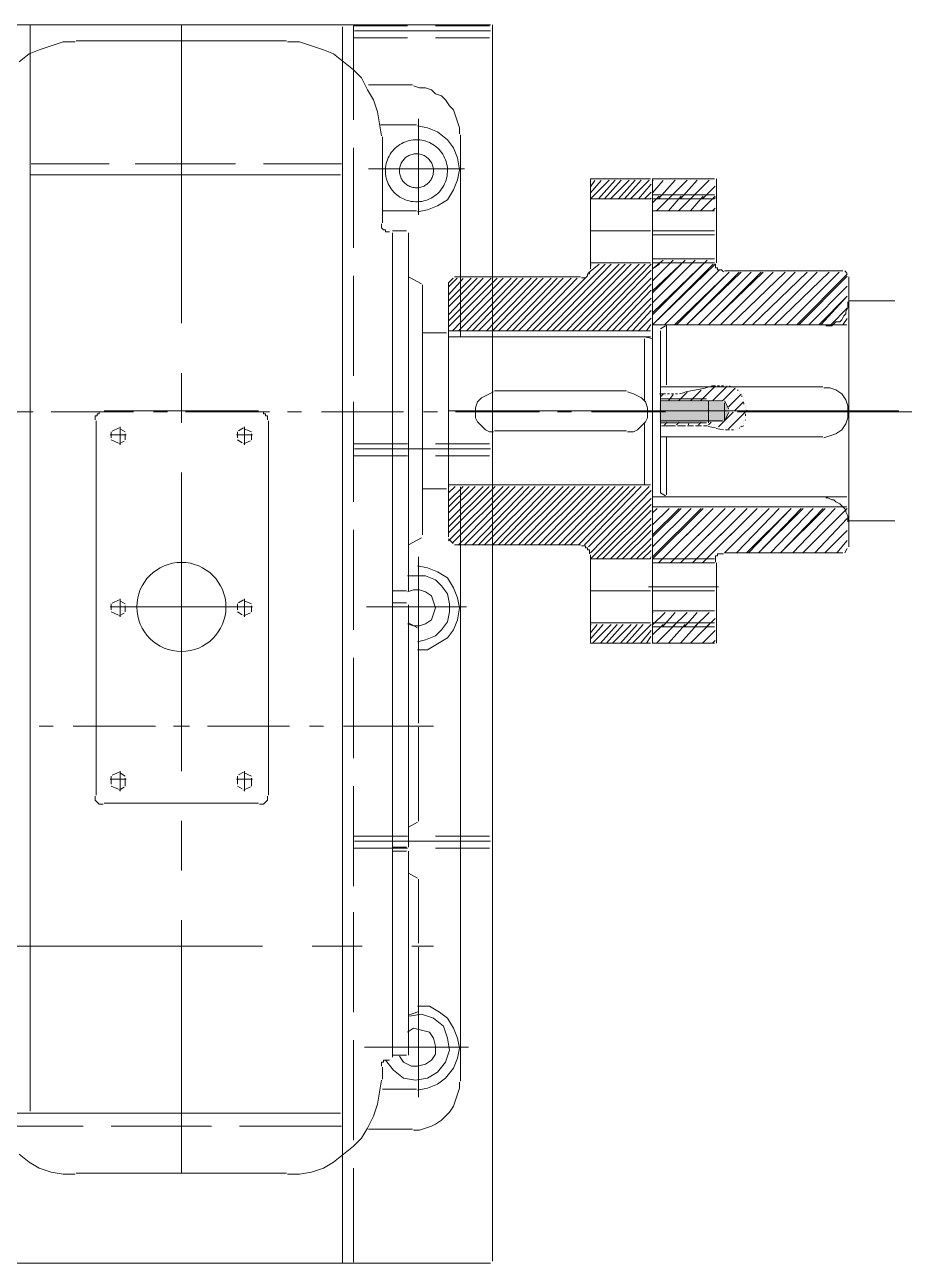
# Model space of a CAD drawing. Header units: millimetres. Extents: x 163705 to 1616509, y 81827 to 302547.
# Drawn here: x 195301 to 195862, y 149312 to 150103 of the extents above; entities that cross this region are included whole.
import ezdxf

# ---------------------------------------------------------------- set-up
doc = ezdxf.new("R2010")
doc.units = ezdxf.units.MM
doc.header["$LTSCALE"] = 10
doc.linetypes.add('CENTER2', pattern=[28.575, 19.05, -3.175, 3.175, -3.175])
doc.layers.add('1-中心线', color=1, linetype='CENTER2', lineweight=0)
doc.layers.add('1-设备轮廓', color=2, linetype='Continuous', lineweight=18)

# ---------------------------------------------------------------- blocks, each defined once
blk = doc.blocks.new('2PG0806-俯视图')
h = blk.add_hatch(color=256)
h.dxf.hatch_style = 1
h.paths.add_polyline_path([(1062.32, 1323.43), (1062.32, 1342.59), (1055.94, 1342.59), (1049.55, 1342.59), (1049.55, 1323.43), (1049.55, 1311.94), (1049.55, 1301.73), (1055.94, 1297.9), (1062.32, 1301.73), (1062.32, 1311.94)])
for p, q in [((512.65, 2606.01), (512.65, 1450.48)), ((608.41, 2508.97), (608.41, 1546.24)), ((1303, 1839.91), (1303, 1450.48)), ((715.02, 1742.23), (715.02, 1794.58)), ((600.11, 1710.31), (600.11, 1774.15)), ((582.23, 1751.17), (577.13, 1744.79)), ((1055.94, 1752.45), (1055.94, 1742.23)), ((1284.49, 1744.79), (1279.38, 1751.17)), ((577.13, 1744.79), (573.3, 1738.4)), ((1303, 1744.15), (609.69, 1744.15)), ((1207.24, 1744.15), (1207.24, 1546.24)), ((1214.27, 1693.71), (1214.27, 1743.51)), ((1287.04, 1738.4), (1284.49, 1744.79)), ((573.3, 1738.4), (570.74, 1730.74)), ((855.48, 1729.47), (855.48, 1738.4)), ((1289.6, 1730.74), (1287.04, 1738.4)), ((570.74, 1730.74), (569.47, 1723.08)), ((569.47, 1723.08), (569.47, 1715.42)), ((1055.94, 1730.74), (1055.94, 1678.39)), ((1292.15, 1723.08), (1289.6, 1730.74)), ((1292.15, 1715.42), (1292.15, 1723.08)), ((855.48, 1664.35), (855.48, 1716.7)), ((570.1, 1714.78), (570.1, 1580.72)), ((1292.79, 1714.78), (1292.79, 1580.72)), ((806.96, 1701.38), (805.68, 1700.1)), ((805.68, 1700.1), (805.68, 1698.82)), ((808.23, 1702.65), (806.96, 1701.38)), ((809.51, 1702.65), (808.23, 1702.65)), ((810.79, 1702.65), (809.51, 1702.65)), ((811.43, 1702.01), (1050.19, 1702.01)), ((1052.11, 1702.65), (1050.83, 1702.65)), ((1053.38, 1702.65), (1052.11, 1702.65)), ((1053.38, 1701.38), (1053.38, 1702.65)), ((1054.66, 1701.38), (1053.38, 1701.38)), ((1054.66, 1700.1), (1054.66, 1701.38)), ((1055.94, 1700.1), (1054.66, 1700.1)), ((1055.94, 1698.82), (1055.94, 1700.1)), ((600.11, 1628.6), (600.11, 1692.44)), ((805.68, 1698.82), (805.68, 1697.54)), ((806.32, 1696.91), (806.32, 1598.59)), ((817.17, 1692.44), (815.19, 1687.9)), ((823.56, 1692.44), (818.45, 1692.44)), ((821.64, 1693.08), (821.64, 1682.86)), ((823.56, 1692.44), (823.56, 1692.44)), ((826.11, 1687.33), (824.13, 1691.86)), ((928.26, 1692.44), (926.28, 1687.9)), ((933.36, 1692.44), (929.53, 1692.44)), ((931.45, 1693.08), (931.45, 1682.86)), ((933.36, 1692.44), (933.36, 1692.44)), ((935.92, 1687.33), (933.94, 1691.86)), ((1038.06, 1692.44), (1036.08, 1687.9)), ((1043.17, 1692.44), (1039.34, 1692.44)), ((1041.25, 1693.08), (1041.25, 1682.86)), ((1043.17, 1692.44), (1043.17, 1692.44)), ((1045.72, 1687.33), (1043.74, 1691.86)), ((1055.94, 1697.54), (1055.94, 1698.82)), ((1056.58, 1696.91), (1056.58, 1598.59)), ((813.98, 1686.69), (826.75, 1686.69)), ((814.62, 1687.33), (814.62, 1687.33)), ((814.62, 1687.33), (816.46, 1684.21)), ((817.17, 1683.5), (817.17, 1683.5)), ((817.17, 1683.5), (822.28, 1683.5)), ((823.56, 1683.5), (825.4, 1686.62)), ((823.56, 1683.5), (823.56, 1683.5)), ((826.11, 1687.33), (826.11, 1687.33)), ((925.06, 1686.69), (936.55, 1686.69)), ((925.7, 1687.33), (925.7, 1687.33)), ((925.7, 1687.33), (927.54, 1684.21)), ((928.26, 1683.5), (928.26, 1683.5)), ((928.26, 1683.5), (932.09, 1683.5)), ((933.36, 1683.5), (935.2, 1686.62)), ((933.36, 1683.5), (933.36, 1683.5)), ((935.92, 1687.33), (935.92, 1687.33)), ((1034.87, 1686.69), (1046.36, 1686.69)), ((1035.51, 1687.33), (1035.51, 1687.33)), ((1035.51, 1687.33), (1037.35, 1684.21)), ((1038.06, 1683.5), (1038.06, 1683.5)), ((1038.06, 1683.5), (1041.89, 1683.5)), ((1043.17, 1683.5), (1045.01, 1686.62)), ((1043.17, 1683.5), (1043.17, 1683.5)), ((1045.72, 1687.33), (1045.72, 1687.33)), ((1214.27, 1613.27), (1214.27, 1677.12)), ((1055.94, 1665.62), (1055.94, 1656.69)), ((855.48, 1642.64), (855.48, 1652.86)), ((1055.94, 1645.2), (1055.94, 1591.57)), ((855.48, 1578.8), (855.48, 1631.15)), ((821.64, 1612.64), (821.64, 1602.42)), ((931.45, 1612.64), (931.45, 1602.42)), ((1041.25, 1612.64), (1041.25, 1602.42)), ((600.11, 1545.6), (600.11, 1610.72)), ((813.98, 1607.53), (826.75, 1607.53)), ((814.62, 1608.17), (814.62, 1608.17)), ((814.62, 1608.17), (816.6, 1603.63)), ((817.17, 1612), (815.33, 1608.88)), ((823.56, 1612), (818.45, 1612)), ((823.56, 1612), (823.56, 1612)), ((823.56, 1603.06), (825.53, 1607.59)), ((826.11, 1608.17), (824.27, 1611.28)), ((826.11, 1608.17), (826.11, 1608.17)), ((925.06, 1607.53), (936.55, 1607.53)), ((925.7, 1608.17), (925.7, 1608.17)), ((925.7, 1608.17), (927.68, 1603.63)), ((928.26, 1612), (926.41, 1608.88)), ((933.36, 1612), (929.53, 1612)), ((933.36, 1612), (933.36, 1612)), ((933.36, 1603.06), (935.34, 1607.59)), ((935.92, 1608.17), (934.08, 1611.28)), ((935.92, 1608.17), (935.92, 1608.17)), ((1034.87, 1607.53), (1046.36, 1607.53)), ((1035.51, 1608.17), (1035.51, 1608.17)), ((1035.51, 1608.17), (1037.49, 1603.63)), ((1038.06, 1612), (1036.22, 1608.88)), ((1043.17, 1612), (1039.34, 1612)), ((1043.17, 1612), (1043.17, 1612)), ((1043.17, 1603.06), (1045.15, 1607.59)), ((1045.72, 1608.17), (1043.88, 1611.28)), ((1045.72, 1608.17), (1045.72, 1608.17)), ((805.68, 1597.95), (805.68, 1596.68)), ((805.68, 1596.68), (805.68, 1595.4)), ((817.17, 1603.06), (817.17, 1603.06)), ((817.17, 1603.06), (822.28, 1603.06)), ((823.56, 1603.06), (823.56, 1603.06)), ((928.26, 1603.06), (928.26, 1603.06)), ((928.26, 1603.06), (932.09, 1603.06)), ((933.36, 1603.06), (933.36, 1603.06)), ((1038.06, 1603.06), (1038.06, 1603.06)), ((1038.06, 1603.06), (1041.89, 1603.06)), ((1043.17, 1603.06), (1043.17, 1603.06)), ((1055.94, 1596.68), (1055.94, 1597.95)), ((1055.94, 1595.4), (1055.94, 1596.68)), ((805.68, 1595.4), (806.96, 1594.12)), ((806.96, 1594.12), (808.23, 1592.85)), ((808.23, 1592.85), (809.51, 1592.85)), ((809.51, 1592.85), (810.79, 1592.85)), ((811.43, 1592.21), (1050.19, 1592.21)), ((1050.83, 1592.85), (1050.83, 1592.85)), ((1050.83, 1592.85), (1052.11, 1592.85)), ((1052.11, 1592.85), (1053.38, 1592.85)), ((1053.38, 1592.85), (1053.38, 1594.12)), ((1053.38, 1594.12), (1054.66, 1594.12)), ((1054.66, 1594.12), (1054.66, 1595.4)), ((1054.66, 1595.4), (1055.94, 1595.4)), ((1214.27, 1545.6), (1214.27, 1595.4)), ((569.47, 1580.08), (569.47, 1572.42)), ((1055.94, 1580.08), (1055.94, 1571.14)), ((1292.15, 1572.42), (1292.15, 1580.08)), ((569.47, 1572.42), (570.74, 1564.75)), ((855.48, 1557.09), (855.48, 1566.03)), ((1289.6, 1564.75), (1292.15, 1572.42)), ((570.74, 1564.75), (573.3, 1557.09)), ((573.3, 1557.09), (577.13, 1550.71)), ((1055.94, 1558.37), (1055.94, 1506.02)), ((1284.49, 1550.71), (1287.04, 1557.09)), ((1287.04, 1557.09), (1289.6, 1564.75)), ((577.13, 1550.71), (582.23, 1544.33)), ((1279.38, 1544.33), (1284.49, 1550.71)), ((512.65, 1544.96), (1301.73, 1544.96)), ((582.23, 1544.33), (587.34, 1537.94)), ((855.48, 1486.87), (855.48, 1544.33)), ((1274.28, 1537.94), (1279.38, 1544.33)), ((573.3, 1537.94), (513.29, 1537.94)), ((587.34, 1537.94), (592.45, 1532.83)), ((655.01, 1537.94), (591.17, 1537.94)), ((736.73, 1537.94), (672.89, 1537.94)), ((817.17, 1537.94), (753.33, 1537.94)), ((777.59, 1537.94), (777.59, 1503.47)), ((782.06, 1537.3), (782.06, 1450.48)), ((785.25, 1537.94), (785.25, 1503.47)), ((898.89, 1537.94), (835.05, 1537.94)), ((980.61, 1537.94), (916.76, 1537.94)), ((1062.32, 1537.94), (998.48, 1537.94)), ((1027.85, 1537.94), (1027.85, 1503.47)), ((1032.32, 1537.3), (1032.32, 1450.48)), ((1035.51, 1537.94), (1035.51, 1503.47)), ((1142.76, 1537.94), (1078.92, 1537.94)), ((1224.48, 1537.94), (1160.64, 1537.94)), ((1302.37, 1537.94), (1242.36, 1537.94)), ((1269.17, 1532.83), (1274.28, 1537.94)), ((1294.71, 1537.94), (1294.71, 1503.47)), ((1299.17, 1537.3), (1299.17, 1450.48)), ((1302.37, 1537.94), (1302.37, 1503.47)), ((592.45, 1532.83), (598.83, 1529)), ((598.19, 1528.37), (598.19, 1500.27)), ((598.83, 1529), (606.49, 1525.17)), ((1255.12, 1525.17), (1261.51, 1529)), ((1261.51, 1529), (1269.17, 1532.83)), ((1264.7, 1528.37), (1264.7, 1500.27)), ((606.49, 1525.17), (614.16, 1522.62)), ((614.16, 1522.62), (621.82, 1521.34)), ((621.82, 1521.34), (629.48, 1520.07)), ((623.73, 1519.43), (623.73, 1497.72)), ((630.12, 1519.43), (637.78, 1519.43)), ((642.25, 1517.51), (635.86, 1512.4)), ((639.69, 1520.07), (638.41, 1520.07)), ((640.97, 1520.07), (639.69, 1520.07)), ((640.97, 1518.79), (640.97, 1520.07)), ((642.25, 1518.79), (640.97, 1518.79)), ((642.25, 1517.51), (642.25, 1518.79)), ((642.25, 1516.24), (642.25, 1517.51)), ((1172.13, 1517.51), (1170.85, 1517.51)), ((1170.85, 1517.51), (1170.85, 1516.24)), ((1173.41, 1520.07), (1172.13, 1518.79)), ((1172.13, 1518.79), (1172.13, 1517.51)), ((1174.68, 1520.07), (1173.41, 1520.07)), ((1175.96, 1520.07), (1174.68, 1520.07)), ((1176.6, 1519.43), (1231.5, 1519.43)), ((1184.26, 1519.43), (1184.26, 1497.72)), ((1232.14, 1520.07), (1239.8, 1521.34)), ((1239.16, 1520.7), (1239.16, 1497.72)), ((1239.8, 1521.34), (1247.46, 1522.62)), ((1247.46, 1522.62), (1255.12, 1525.17)), ((635.86, 1512.4), (630.75, 1506.02)), ((642.25, 1514.96), (642.25, 1516.24)), ((642.88, 1514.32), (642.88, 1514.32)), ((645.44, 1513.04), (644.16, 1513.04)), ((645.44, 1513.04), (645.44, 1504.11)), ((645.44, 1513.04), (1170.21, 1513.04)), ((775.67, 1513.04), (775.67, 1504.11)), ((778.23, 1513.04), (778.23, 1504.11)), ((934, 1513.04), (934, 1504.11)), ((941.66, 1513.04), (941.66, 1504.11)), ((1170.85, 1516.24), (1170.85, 1514.96)), ((1171.49, 1514.32), (1171.49, 1514.32)), ((1171.49, 1513.04), (1171.49, 1504.11)), ((630.75, 1506.02), (629.48, 1498.36)), ((640.97, 1506.02), (638.41, 1500.91)), ((644.8, 1508.57), (640.97, 1506.02)), ((645.44, 1502.83), (774.4, 1502.83)), ((775.67, 1502.83), (646.71, 1502.83)), ((662.67, 1499.64), (660.12, 1503.47)), ((671.61, 1494.53), (670.34, 1502.19)), ((670.97, 1502.83), (673.05, 1496.92)), ((761.63, 1502.83), (758.46, 1497.1)), ((778.23, 1502.83), (932.72, 1502.83)), ((791, 1502.83), (794.17, 1497.1)), ((921.23, 1502.83), (918.06, 1497.1)), ((920.59, 1503.47), (919.32, 1499.64)), ((942.3, 1499.64), (941.02, 1503.47)), ((941.66, 1502.83), (1170.21, 1502.83)), ((951.88, 1502.83), (942.94, 1502.83)), ((951.24, 1497.08), (951.24, 1503.47)), ((971.03, 1502.83), (975.5, 1494.53)), ((1142.12, 1502.83), (1137.66, 1494.53)), ((597.56, 1499.64), (597.56, 1495.81)), ((597.56, 1495.81), (598.83, 1491.98)), ((623.09, 1497.08), (624.37, 1490.7)), ((629.48, 1498.36), (630.75, 1490.7)), ((638.41, 1500.91), (638.41, 1497.08)), ((638.41, 1497.08), (639.69, 1491.98)), ((660.12, 1489.42), (661.4, 1494.53)), ((661.4, 1494.53), (662.67, 1499.64)), ((669.06, 1486.87), (671.61, 1494.53)), ((673.53, 1496.44), (714.39, 1496.44)), ((676.72, 1489.42), (676.72, 1497.08)), ((757.8, 1496.44), (716.94, 1496.44)), ((794.83, 1496.44), (854.84, 1496.44)), ((917.4, 1496.44), (857.39, 1496.44)), ((904, 1497.08), (904, 1490.7)), ((909.1, 1497.08), (910.38, 1491.98)), ((919.32, 1499.64), (919.32, 1495.81)), ((919.32, 1495.81), (920.59, 1491.98)), ((941.02, 1491.98), (942.3, 1495.81)), ((942.3, 1495.81), (942.3, 1499.64)), ((951.24, 1491.98), (951.24, 1497.08)), ((956.35, 1490.7), (957.62, 1497.08)), ((1137.02, 1493.89), (977.41, 1493.89)), ((1006.78, 1493.89), (1006.78, 1478.57)), ((1106.37, 1493.89), (1106.37, 1478.57)), ((1183.62, 1497.08), (1184.9, 1490.7)), ((1190.01, 1497.08), (1190.02, 1497.08)), ((1198.94, 1497.08), (1198.96, 1497.08)), ((1237.25, 1490.7), (1238.52, 1497.08)), ((1262.78, 1495.81), (1264.06, 1499.64)), ((1262.78, 1491.98), (1262.78, 1495.81)), ((598.83, 1491.98), (600.11, 1488.14)), ((600.11, 1488.14), (601.39, 1485.59)), ((624.37, 1490.7), (626.92, 1484.31)), ((630.75, 1490.7), (634.58, 1484.31)), ((639.69, 1491.98), (642.25, 1488.14)), ((642.25, 1488.14), (646.08, 1485.59)), ((651.18, 1485.59), (656.29, 1486.87)), ((656.29, 1486.87), (660.12, 1489.42)), ((663.95, 1480.48), (669.06, 1486.87)), ((672.89, 1483.04), (676.72, 1489.42)), ((904, 1490.7), (907.83, 1484.31)), ((910.38, 1491.98), (912.93, 1485.59)), ((920.59, 1491.98), (923.15, 1488.14)), ((923.15, 1488.14), (926.98, 1486.87)), ((926.98, 1486.87), (930.81, 1485.59)), ((930.81, 1485.59), (934.64, 1486.87)), ((934.64, 1486.87), (938.47, 1488.14)), ((938.47, 1488.14), (941.02, 1491.98)), ((948.68, 1485.59), (951.24, 1491.98)), ((953.79, 1484.31), (956.35, 1490.7)), ((1055.94, 1493.25), (1055.94, 1484.31)), ((1184.9, 1490.7), (1187.45, 1484.31)), ((1234.69, 1484.31), (1237.25, 1490.7)), ((1258.95, 1485.59), (1261.51, 1488.14)), ((1261.51, 1488.14), (1262.78, 1491.98)), ((601.39, 1485.59), (603.94, 1481.76)), ((603.94, 1481.76), (606.49, 1479.21)), ((606.49, 1479.21), (609.05, 1476.65)), ((626.92, 1484.31), (630.75, 1479.21)), ((630.75, 1479.21), (637.14, 1474.1)), ((634.58, 1484.31), (640.97, 1479.21)), ((640.97, 1479.21), (648.63, 1476.65)), ((646.08, 1485.59), (651.18, 1485.59)), ((656.29, 1477.93), (663.95, 1480.48)), ((669.06, 1477.93), (672.89, 1483.04)), ((777.59, 1485.59), (777.59, 1451.12)), ((785.25, 1485.59), (785.25, 1451.12)), ((907.83, 1484.31), (911.66, 1477.93)), ((912.93, 1485.59), (916.76, 1481.76)), ((916.76, 1481.76), (921.87, 1477.93)), ((939.75, 1477.93), (944.85, 1481.76)), ((944.85, 1481.76), (948.68, 1485.59)), ((949.96, 1477.93), (953.79, 1484.31)), ((1027.85, 1485.59), (1027.85, 1451.12)), ((1035.51, 1485.59), (1035.51, 1451.12)), ((1187.45, 1484.31), (1191.28, 1477.93)), ((1229.59, 1477.93), (1234.69, 1484.31)), ((1251.29, 1476.65), (1255.12, 1479.21)), ((1255.12, 1479.21), (1257.68, 1481.76)), ((1257.68, 1481.76), (1258.95, 1485.59)), ((1294.71, 1485.59), (1294.71, 1451.12)), ((1302.37, 1485.59), (1302.37, 1451.12)), ((609.05, 1476.65), (612.88, 1474.1)), ((612.88, 1474.1), (616.71, 1472.82)), ((616.71, 1472.82), (620.54, 1471.55)), ((620.54, 1471.55), (624.37, 1470.27)), ((624.37, 1470.27), (628.2, 1470.27)), ((637.14, 1474.1), (643.52, 1471.55)), ((643.52, 1471.55), (649.91, 1470.27)), ((648.63, 1476.65), (656.29, 1477.93)), ((649.91, 1470.27), (656.29, 1471.55)), ((656.29, 1471.55), (662.67, 1474.1)), ((662.67, 1474.1), (669.06, 1477.93)), ((911.66, 1477.93), (916.76, 1474.1)), ((916.76, 1474.1), (923.15, 1471.55)), ((921.87, 1477.93), (928.26, 1476.65)), ((923.15, 1471.55), (930.81, 1470.27)), ((928.26, 1476.65), (933.36, 1476.65)), ((930.81, 1470.27), (937.19, 1471.55)), ((933.36, 1476.65), (939.75, 1477.93)), ((937.19, 1471.55), (943.58, 1474.1)), ((943.58, 1474.1), (949.96, 1477.93)), ((971.03, 1473.46), (971.03, 1393.02)), ((971.03, 1470.91), (1008.42, 1434.79)), ((974.86, 1477.29), (971.93, 1474.37)), ((972.31, 1474.74), (1008.43, 1438.61)), ((973.58, 1477.29), (1008.43, 1442.45)), ((1138.29, 1477.29), (976.14, 1477.29)), ((978.69, 1477.29), (1008.43, 1447.55)), ((982.52, 1477.29), (1008.43, 1451.38)), ((986.35, 1477.29), (1008.43, 1455.21)), ((991.46, 1477.29), (1008.43, 1460.32)), ((995.29, 1477.29), (1008.43, 1464.15)), ((999.12, 1477.29), (1008.43, 1467.98)), ((1004.23, 1477.29), (1008.43, 1473.09)), ((1006.78, 1477.29), (1105.1, 1477.29)), ((1008.06, 1477.29), (1008.43, 1476.92)), ((1009.33, 1477.29), (1009.33, 1353.44)), ((1009.33, 1477.29), (1009.33, 1348.33)), ((1055.94, 1472.82), (1055.94, 1419.2)), ((1056.58, 1477.29), (1056.58, 1344.5)), ((1103.82, 1477.29), (1103.82, 1353.44)), ((1103.82, 1477.29), (1103.82, 1348.33)), ((1107.65, 1477.29), (1107.65, 1348.33)), ((1107.65, 1474.74), (1141.21, 1442.46)), ((1107.65, 1470.91), (1141.22, 1437.34)), ((1110.2, 1477.29), (1141.22, 1446.28)), ((1114.03, 1477.29), (1141.22, 1450.11)), ((1117.86, 1477.29), (1141.2, 1455.23)), ((1122.97, 1477.29), (1141.22, 1459.04)), ((1126.8, 1477.29), (1141.22, 1462.87)), ((1130.63, 1477.29), (1141.17, 1468.03)), ((1135.74, 1477.29), (1141.22, 1471.81)), ((1138.29, 1477.29), (1141.22, 1474.37)), ((1142.12, 1473.46), (1142.12, 1393.02)), ((1191.28, 1477.93), (1197.67, 1474.1)), ((1197.67, 1474.1), (1204.05, 1471.55)), ((1204.05, 1471.55), (1210.43, 1470.27)), ((1210.43, 1470.27), (1218.1, 1471.55)), ((1218.1, 1471.55), (1224.48, 1474.1)), ((1224.48, 1474.1), (1229.59, 1477.93)), ((1233.42, 1470.27), (1237.25, 1470.27)), ((1237.25, 1470.27), (1241.08, 1471.55)), ((1241.08, 1471.55), (1244.91, 1472.82)), ((1244.91, 1472.82), (1248.74, 1474.1)), ((1248.74, 1474.1), (1251.29, 1476.65)), ((628.84, 1469.63), (1008.06, 1469.63)), ((971.03, 1467.08), (1008.43, 1429.68)), ((1103.82, 1469.63), (1232.78, 1469.63)), ((1107.65, 1465.8), (1141.21, 1433.52)), ((971.03, 1461.97), (1008.42, 1425.86)), ((971.03, 1458.14), (1008.42, 1422.03)), ((971.03, 1454.31), (1008.43, 1416.91)), ((1047, 1456.22), (1044.45, 1453.67)), ((1049.55, 1458.78), (1047, 1456.22)), ((1052.11, 1460.05), (1049.55, 1458.78)), ((1055.94, 1460.05), (1052.11, 1460.05)), ((1058.49, 1460.05), (1055.94, 1460.05)), ((1062.32, 1458.78), (1058.49, 1460.05)), ((1064.88, 1456.22), (1062.32, 1458.78)), ((1066.15, 1453.67), (1064.88, 1456.22)), ((1107.65, 1461.97), (1141.21, 1429.69)), ((1107.65, 1458.14), (1141.22, 1424.57)), ((1303, 1449.2), (513.92, 1449.2)), ((971.03, 1449.2), (1008.42, 1413.09)), ((1044.45, 1453.67), (1043.17, 1451.12)), ((1043.17, 1451.12), (1043.17, 1448.56)), ((1043.81, 1447.93), (1043.81, 1363.65)), ((1067.43, 1451.12), (1066.15, 1453.67)), ((1068.71, 1448.56), (1067.43, 1451.12)), ((1069.35, 1447.93), (1069.35, 1363.65)), ((1107.65, 1453.03), (1141.21, 1420.75)), ((1107.65, 1449.2), (1141.21, 1416.92)), ((971.03, 1445.37), (1008.42, 1409.26)), ((971.03, 1441.54), (1008.43, 1404.14)), ((1107.65, 1445.37), (1141.22, 1411.8)), ((1107.65, 1440.26), (1141.21, 1407.98)), ((971.03, 1437.71), (1008.43, 1400.31)), ((971.03, 1432.6), (1008.42, 1396.49)), ((1107.65, 1436.43), (1141.21, 1404.15)), ((1107.65, 1432.6), (1141.22, 1399.03)), ((971.03, 1428.77), (1008.43, 1391.37)), ((971.03, 1424.94), (1008.43, 1387.54)), ((1107.65, 1427.5), (1141.21, 1395.21)), ((1107.65, 1423.66), (1141.22, 1390.1)), ((971.03, 1419.83), (1008.42, 1383.72)), ((971.03, 1416), (1008.43, 1378.6)), ((1107.65, 1419.83), (1150.16, 1377.33)), ((971.03, 1412.17), (1008.43, 1374.77)), ((971.03, 1407.07), (1008.42, 1370.95)), ((1055.94, 1407.7), (1055.94, 1398.77)), ((1107.65, 1414.73), (1150.15, 1373.51)), ((1107.65, 1410.9), (1150.16, 1368.39)), ((1107.65, 1407.07), (1150.16, 1364.56)), ((971.03, 1403.24), (1008.43, 1365.84)), ((971.03, 1399.41), (1008.43, 1362)), ((1107.65, 1401.96), (1150.15, 1360.74)), ((970.39, 1391.11), (970.39, 1392.38)), ((970.39, 1389.83), (970.39, 1391.11)), ((971.03, 1394.3), (1008.42, 1358.19)), ((1107.65, 1398.13), (1150.16, 1355.62)), ((1107.65, 1394.3), (1150.16, 1351.79)), ((1141.49, 1392.38), (1141.49, 1392.38)), ((1141.49, 1392.38), (1141.49, 1391.11)), ((1141.49, 1391.11), (1141.49, 1389.83)), ((908.46, 1386.64), (908.46, 1348.33)), ((908.46, 1386.64), (908.46, 1348.33)), ((908.46, 1386.64), (964.65, 1386.64)), ((908.46, 1385.36), (920.33, 1373.5)), ((911.02, 1386.64), (920.28, 1378.66)), ((914.85, 1386.64), (920.23, 1382.53)), ((919.96, 1386.64), (920.33, 1386.26)), ((921.23, 1386.64), (921.23, 1348.33)), ((941.66, 1386.64), (941.66, 1348.33)), ((962.09, 1386.64), (962.09, 1348.33)), ((962.09, 1386.64), (1000.77, 1347.96)), ((965.28, 1387.28), (966.56, 1387.28)), ((965.92, 1386.64), (1005.87, 1347.97)), ((966.56, 1387.28), (967.84, 1387.28)), ((967.84, 1387.28), (967.84, 1388.55)), ((967.84, 1388.55), (969.11, 1388.55)), ((969.11, 1388.55), (969.11, 1389.83)), ((969.11, 1389.83), (970.39, 1389.83)), ((969.75, 1387.91), (1008.43, 1349.24)), ((971.03, 1390.47), (1008.42, 1354.35)), ((1055.94, 1386), (1055.94, 1338.76)), ((1107.65, 1389.19), (1150.15, 1347.97)), ((1107.65, 1385.36), (1146.32, 1347.97)), ((1141.49, 1389.83), (1142.76, 1388.55)), ((1142.76, 1388.55), (1144.04, 1388.55)), ((1144.04, 1388.55), (1144.04, 1387.28)), ((1144.04, 1387.28), (1145.32, 1387.28)), ((1144.68, 1387.91), (1150.24, 1381.07)), ((1204.69, 1386.64), (1147.23, 1386.64)), ((1148.51, 1386.64), (1149.92, 1386.5)), ((1151.06, 1386.64), (1151.06, 1348.33)), ((1204.69, 1386.64), (1152.34, 1386.64)), ((1171.49, 1386.64), (1171.49, 1348.33)), ((1191.92, 1386.64), (1191.92, 1348.33)), ((1191.92, 1386.64), (1203.78, 1374.77)), ((1195.75, 1386.64), (1203.72, 1379.94)), ((1199.58, 1386.64), (1203.67, 1383.83)), ((1204.69, 1386.64), (1204.69, 1348.33)), ((1204.69, 1386.64), (1204.69, 1348.33)), ((908.46, 1380.25), (920.29, 1369.71)), ((908.46, 1376.42), (920.29, 1365.88)), ((962.09, 1382.81), (996.94, 1347.96)), ((962.09, 1378.98), (993.11, 1347.96)), ((1107.65, 1381.53), (1141.22, 1347.96)), ((1107.65, 1376.42), (1137.37, 1347.98)), ((1191.92, 1381.53), (1203.74, 1370.99)), ((1191.92, 1377.7), (1203.74, 1367.15)), ((908.46, 1372.59), (920.33, 1360.73)), ((908.46, 1367.48), (920.29, 1356.94)), ((962.09, 1373.87), (988, 1347.96)), ((962.09, 1370.04), (984.17, 1347.96)), ((1107.65, 1372.59), (1133.54, 1347.98)), ((1107.65, 1368.76), (1128.45, 1347.96)), ((1191.92, 1373.87), (1203.78, 1362)), ((1191.92, 1368.76), (1203.74, 1358.22)), ((908.46, 1363.65), (920.29, 1353.11)), ((908.46, 1359.82), (920.33, 1347.96)), ((962.09, 1366.21), (980.34, 1347.96)), ((962.09, 1361.1), (975.23, 1347.96)), ((1043.17, 1363.02), (1043.17, 1359.19)), ((1067.43, 1359.19), (1068.71, 1363.02)), ((1107.65, 1363.65), (1124.59, 1347.99)), ((1107.65, 1359.82), (1120.75, 1348)), ((1191.92, 1364.93), (1203.74, 1354.39)), ((1191.92, 1361.1), (1203.78, 1349.24)), ((908.46, 1354.72), (916.43, 1348.02)), ((962.09, 1357.27), (971.4, 1347.96)), ((962.09, 1353.44), (967.57, 1347.96)), ((1009.33, 1352.16), (1048.92, 1352.16)), ((1009.33, 1352.16), (1009.33, 1348.33)), ((1009.33, 1352.16), (1009.33, 1348.33)), ((1043.17, 1359.19), (1044.45, 1356.63)), ((1044.45, 1356.63), (1047, 1354.08)), ((1047, 1354.08), (1049.55, 1351.52)), ((1049.55, 1351.52), (1052.11, 1350.25)), ((1058.49, 1350.25), (1062.32, 1351.52)), ((1062.32, 1351.52), (1064.88, 1354.08)), ((1062.96, 1352.16), (1102.54, 1352.16)), ((1064.88, 1354.08), (1066.15, 1356.63)), ((1066.15, 1356.63), (1067.43, 1359.19)), ((1103.82, 1352.16), (1102.85, 1347.36)), ((1107.65, 1355.99), (1115.68, 1347.96)), ((1191.92, 1355.99), (1201.18, 1348.01)), ((1191.92, 1352.16), (1196.12, 1347.96)), ((908.46, 1350.89), (912.55, 1348.08)), ((908.46, 1347.06), (1203.41, 1347.06)), ((908.46, 1347.06), (908.84, 1346.68)), ((908.46, 1347.06), (908.46, 1307.47)), ((908.46, 1344.5), (920.33, 1332.64)), ((1204.69, 1347.06), (909.74, 1347.06)), ((913.57, 1347.06), (920.33, 1340.3)), ((918.68, 1347.06), (918.68, 1307.47)), ((1194.47, 1347.06), (919.96, 1347.06)), ((919.96, 1347.06), (927.99, 1339.02)), ((919.96, 1347.06), (920.33, 1346.68)), ((921.23, 1347.06), (921.23, 1307.47)), ((927.62, 1347.06), (927.99, 1346.68)), ((928.89, 1347.06), (928.89, 1307.47)), ((941.66, 1347.06), (941.66, 1307.47)), ((944.22, 1349.61), (944.22, 1304.92)), ((959.54, 1347.06), (959.54, 1307.47)), ((962.09, 1348.33), (963.51, 1348.19)), ((962.09, 1347.06), (962.09, 1307.47)), ((962.09, 1347.06), (994.38, 1314.76)), ((963.37, 1347.06), (994.38, 1316.04)), ((969.75, 1347.06), (994.38, 1322.42)), ((969.75, 1347.06), (994.38, 1322.42)), ((976.14, 1347.06), (994.38, 1328.81)), ((977.41, 1347.06), (994.38, 1330.08)), ((983.8, 1347.06), (994.38, 1336.47)), ((983.8, 1347.06), (994.38, 1336.47)), ((991.46, 1347.06), (994.38, 1344.13)), ((991.46, 1347.06), (994.38, 1344.13)), ((995.29, 1347.06), (995.29, 1223.2)), ((995.29, 1347.06), (995.29, 1223.2)), ((1001.67, 1347.06), (1001.67, 1223.2)), ((1001.67, 1347.06), (1001.67, 1223.2)), ((1009.33, 1347.06), (1101.27, 1347.06)), ((1052.11, 1350.25), (1055.94, 1350.25)), ((1055.94, 1350.25), (1058.49, 1350.25)), ((1056.58, 1349.61), (1056.58, 1223.2)), ((1056.58, 1349.61), (1056.58, 1223.2)), ((1056.58, 1344.5), (1056.58, 1295.98)), ((1107.65, 1350.89), (1111.74, 1348.08)), ((1107.65, 1347.06), (1107.65, 1347.06)), ((1111.48, 1347.06), (1111.48, 1223.2)), ((1111.48, 1347.06), (1150.18, 1307.08)), ((1111.48, 1347.06), (1111.48, 1223.2)), ((1111.48, 1347.06), (1150.16, 1308.38)), ((1117.86, 1347.06), (1150.16, 1314.76)), ((1119.14, 1347.06), (1152.73, 1312.19)), ((1125.53, 1347.06), (1152.71, 1319.87)), ((1125.53, 1347.06), (1150.16, 1322.42)), ((1131.91, 1347.06), (1150.16, 1328.81)), ((1133.19, 1347.06), (1152.74, 1326.22)), ((1139.57, 1347.06), (1152.71, 1333.91)), ((1139.57, 1347.06), (1150.16, 1336.47)), ((1147.23, 1347.06), (1152.8, 1340.21)), ((1147.23, 1347.06), (1150.3, 1342.71)), ((1151.06, 1347.06), (1151.06, 1307.47)), ((1153.62, 1347.06), (1153.62, 1307.47)), ((1168.94, 1347.06), (1168.94, 1307.47)), ((1171.49, 1347.06), (1171.49, 1307.47)), ((1184.26, 1347.06), (1184.26, 1307.47)), ((1184.26, 1344.5), (1193.57, 1335.19)), ((1189.37, 1347.06), (1193.57, 1342.85)), ((1191.92, 1348.33), (1192.29, 1347.96)), ((1191.92, 1347.06), (1191.92, 1307.47)), ((1194.47, 1347.06), (1194.47, 1307.47)), ((1195.75, 1347.06), (1203.72, 1340.36)), ((1203.41, 1347.06), (1203.78, 1346.68)), ((1204.69, 1347.06), (1204.69, 1307.47)), ((908.46, 1336.84), (920.29, 1326.3)), ((918.68, 1340.67), (927.94, 1332.69)), ((959.54, 1343.22), (994.38, 1308.38)), ((962.09, 1340.67), (994.38, 1308.38)), ((1001.67, 1338.12), (1001.67, 1223.2)), ((1001.67, 1338.12), (1001.67, 1237.25)), ((1004.23, 1341.95), (1002.39, 1338.83)), ((1004.23, 1341.95), (1002.39, 1338.83)), ((1039.98, 1338.12), (1002.95, 1338.12)), ((1039.98, 1338.12), (1002.95, 1338.12)), ((1004.23, 1341.95), (1107.65, 1341.95)), ((1004.23, 1341.95), (1107.65, 1341.95)), ((1039.98, 1341.95), (1039.98, 1238.53)), ((1039.98, 1341.95), (1039.98, 1238.53)), ((1047, 1332.37), (1047, 1341.31)), ((1047.64, 1339.39), (1049.29, 1337.74)), ((1048.92, 1341.95), (1062.96, 1341.95)), ((1048.92, 1341.95), (1048.92, 1312.58)), ((1050.19, 1341.95), (1050.19, 1302.37)), ((1062.96, 1341.95), (1062.96, 1302.37)), ((1062.96, 1336.84), (1067.05, 1334.03)), ((1064.24, 1341.95), (1064.24, 1312.58)), ((1065.51, 1341.95), (1067.16, 1340.3)), ((1067.43, 1342.59), (1067.43, 1338.76)), ((1067.43, 1337.48), (1067.43, 1336.2)), ((1071.9, 1341.95), (1071.9, 1238.53)), ((1071.9, 1341.95), (1071.9, 1311.3)), ((1111.48, 1338.12), (1073.18, 1338.12)), ((1111.48, 1338.12), (1073.18, 1338.12)), ((1108.93, 1341.95), (1110.77, 1338.83)), ((1108.93, 1341.95), (1110.77, 1338.83)), ((1111.48, 1339.39), (1146.33, 1304.55)), ((1111.48, 1339.39), (1146.33, 1304.55)), ((1111.48, 1338.12), (1111.48, 1223.2)), ((1111.48, 1338.12), (1111.48, 1237.25)), ((1184.26, 1336.84), (1193.52, 1328.86)), ((1191.92, 1343.22), (1203.74, 1332.68)), ((1191.92, 1336.84), (1203.78, 1324.98)), ((908.46, 1329.18), (920.29, 1318.64)), ((918.68, 1334.29), (927.99, 1324.98)), ((959.54, 1335.56), (994.38, 1300.72)), ((959.54, 1329.18), (994.38, 1294.33)), ((962.09, 1333.01), (994.38, 1300.72)), ((1047, 1325.99), (1047, 1331.09)), ((1047.64, 1331.73), (1049.29, 1330.08)), ((1062.96, 1330.46), (1068.44, 1324.98)), ((1067.43, 1334.93), (1067.43, 1333.65)), ((1067.43, 1332.37), (1067.43, 1331.09)), ((1067.43, 1329.82), (1068.3, 1326.39)), ((1111.48, 1333.01), (1145.07, 1298.14)), ((1111.48, 1331.73), (1145.05, 1298.16)), ((1184.26, 1330.46), (1193.57, 1321.15)), ((1191.92, 1329.18), (1203.74, 1318.64)), ((908.46, 1322.8), (920.33, 1310.93)), ((918.68, 1326.63), (927.94, 1318.65)), ((918.68, 1320.24), (927.99, 1310.93)), ((959.54, 1321.52), (994.38, 1286.67)), ((962.09, 1326.63), (994.38, 1294.33)), ((1047, 1320.88), (1047, 1324.71)), ((1047.64, 1324.07), (1049.05, 1323.93)), ((1062.96, 1322.8), (1069.72, 1316.04)), ((1068.71, 1325.99), (1071, 1313.47)), ((1111.48, 1325.35), (1145.05, 1291.78)), ((1111.48, 1325.35), (1145.07, 1290.48)), ((1184.26, 1322.8), (1193.52, 1314.82)), ((1191.92, 1322.8), (1203.78, 1310.93)), ((908.46, 1315.13), (916.5, 1307.1)), ((918.68, 1312.58), (924.16, 1307.1)), ((959.54, 1315.13), (994.38, 1280.29)), ((962.09, 1318.97), (994.38, 1286.67)), ((962.09, 1312.58), (994.38, 1280.29)), ((1047, 1315.77), (1047, 1319.6)), ((1047, 1311.94), (1047, 1314.5)), ((1047.64, 1317.69), (1049.29, 1316.04)), ((1062.96, 1316.41), (1072.27, 1307.1)), ((1071.26, 1313.22), (1072.13, 1309.79)), ((1111.48, 1317.69), (1145.05, 1284.12)), ((1111.48, 1317.69), (1145.05, 1284.12)), ((1184.26, 1316.41), (1193.57, 1307.1)), ((1191.92, 1315.13), (1199.95, 1307.1)), ((908.46, 1308.75), (910.11, 1307.1)), ((908.46, 1306.2), (959.54, 1306.2)), ((918.68, 1306.2), (959.54, 1306.2)), ((959.54, 1307.47), (959.91, 1307.1)), ((961.45, 1306.84), (960.18, 1306.84)), ((961.45, 1306.84), (960.18, 1306.84)), ((962.73, 1306.84), (961.45, 1306.84)), ((962.73, 1306.84), (961.45, 1306.84)), ((964.01, 1306.84), (962.73, 1306.84)), ((964.01, 1306.84), (962.73, 1306.84)), ((964.01, 1305.56), (964.01, 1306.84)), ((964.01, 1305.56), (964.01, 1306.84)), ((965.28, 1305.56), (964.01, 1305.56)), ((965.28, 1305.56), (964.01, 1305.56)), ((965.28, 1304.28), (965.28, 1305.56)), ((965.28, 1304.28), (965.28, 1305.56)), ((965.28, 1303), (965.28, 1304.28)), ((965.28, 1303), (965.28, 1304.28)), ((1044.45, 1301.73), (1045.41, 1306.53)), ((1045.72, 1306.84), (1046.69, 1311.63)), ((1046.36, 1304.92), (1055.67, 1295.61)), ((1047.64, 1311.3), (1049.29, 1309.66)), ((1048.92, 1311.3), (1062.96, 1311.3)), ((1062.96, 1308.75), (1072.27, 1299.44)), ((1072.54, 1309.39), (1072.54, 1306.84)), ((1072.54, 1305.56), (1072.54, 1304.28)), ((1111.48, 1311.3), (1145.05, 1277.73)), ((1111.48, 1311.3), (1145.07, 1276.44)), ((1147.87, 1305.56), (1146.59, 1305.56)), ((1146.59, 1305.56), (1146.59, 1304.28)), ((1147.87, 1305.56), (1146.59, 1305.56)), ((1146.59, 1305.56), (1146.59, 1304.28)), ((1146.59, 1304.28), (1146.59, 1303)), ((1146.59, 1304.28), (1146.59, 1303)), ((1149.15, 1306.84), (1147.87, 1306.84)), ((1147.87, 1306.84), (1147.87, 1305.56)), ((1149.15, 1306.84), (1147.87, 1306.84)), ((1147.87, 1306.84), (1147.87, 1305.56)), ((1150.42, 1306.84), (1149.15, 1306.84)), ((1150.42, 1306.84), (1149.15, 1306.84)), ((1150.42, 1306.84), (1150.42, 1306.84)), ((1150.42, 1306.84), (1150.42, 1306.84)), ((1151.06, 1306.2), (1193.2, 1306.2)), ((1204.69, 1306.2), (1152.34, 1306.2)), ((1184.26, 1308.75), (1185.91, 1307.1)), ((1191.92, 1308.75), (1192.62, 1306.77)), ((965.28, 1301.73), (965.28, 1303)), ((965.28, 1301.73), (965.28, 1303)), ((965.92, 1301.09), (965.92, 1225.76)), ((965.92, 1301.09), (994.38, 1272.63)), ((965.92, 1301.09), (965.92, 1225.76)), ((965.92, 1301.09), (994.38, 1272.63)), ((1044.45, 1297.9), (1044.45, 1300.45)), ((1044.45, 1295.34), (1044.45, 1296.62)), ((1045.09, 1298.54), (1055.67, 1287.95)), ((1050.19, 1301.09), (1061.68, 1301.09)), ((1050.19, 1301.09), (1055.48, 1298.36)), ((1062.96, 1301.09), (1057.67, 1298.36)), ((1059.13, 1298.54), (1067.16, 1290.5)), ((1062.96, 1302.37), (1070.99, 1294.33)), ((1071.26, 1296.62), (1071.26, 1296.62)), ((1072.54, 1297.9), (1072.16, 1297.53)), ((1072.54, 1303), (1072.54, 1301.73)), ((1072.54, 1300.45), (1072.54, 1300.45)), ((1072.54, 1299.17), (1072.54, 1299.17)), ((1111.48, 1303.64), (1145.05, 1270.07)), ((1111.48, 1303.64), (1145.05, 1270.07)), ((1111.48, 1297.26), (1145.07, 1262.39)), ((1111.48, 1297.26), (1145.07, 1262.39)), ((1146.59, 1303), (1145.32, 1301.73)), ((1146.59, 1303), (1145.32, 1301.73)), ((1145.95, 1301.09), (1145.95, 1225.76)), ((1145.95, 1301.09), (1145.95, 1225.76)), ((965.92, 1293.43), (994.36, 1266.26)), ((965.92, 1293.43), (994.36, 1266.26)), ((1044.45, 1294.07), (1044.45, 1294.07)), ((1044.45, 1292.79), (1044.45, 1292.79)), ((1045.72, 1291.51), (1045.35, 1291.89)), ((1045.72, 1291.51), (1045.72, 1291.51)), ((1045.72, 1290.24), (1045.72, 1290.24)), ((1046.36, 1290.87), (1047.06, 1288.9)), ((1047, 1290.24), (1047, 1290.24)), ((1047, 1288.96), (1047, 1288.96)), ((1048.28, 1288.96), (1048.28, 1288.96)), ((1049.55, 1288.96), (1049.55, 1288.96)), ((1055.94, 1148.51), (1055.94, 1292.79)), ((1056.58, 1294.71), (1062.06, 1289.23)), ((1062.32, 1288.96), (1060.91, 1288.82)), ((1063.6, 1288.96), (1063.6, 1288.96)), ((1064.88, 1288.96), (1064.88, 1288.96)), ((1066.15, 1290.24), (1065.78, 1289.86)), ((1067.43, 1291.51), (1067.43, 1291.51)), ((1067.43, 1290.24), (1067.43, 1290.24)), ((1068.71, 1291.51), (1068.71, 1291.51)), ((1069.98, 1292.79), (1069.61, 1292.42)), ((1069.98, 1294.07), (1069.98, 1294.07)), ((1071.26, 1295.34), (1071.26, 1295.34)), ((1071.26, 1294.07), (1071.26, 1294.07)), ((1071.9, 1295.98), (1071.9, 1238.53)), ((1111.48, 1289.6), (1145.05, 1256.03)), ((1111.48, 1289.6), (1145.05, 1256.03)), ((965.92, 1287.04), (994.38, 1258.58)), ((965.92, 1285.77), (994.36, 1258.6)), ((1050.83, 1287.68), (1050.46, 1288.06)), ((1052.11, 1287.68), (1052.11, 1287.68)), ((1054.66, 1287.68), (1053.38, 1287.68)), ((1055.94, 1287.68), (1055.94, 1287.68)), ((1056.58, 1287.04), (1056.95, 1286.67)), ((1057.22, 1287.68), (1057.22, 1287.68)), ((1058.49, 1287.68), (1058.49, 1287.68)), ((1059.77, 1287.68), (1059.77, 1287.68)), ((1111.48, 1283.21), (1145.07, 1248.35)), ((1111.48, 1283.21), (1145.07, 1248.35)), ((965.92, 1279.38), (994.36, 1252.22)), ((965.92, 1279.38), (994.38, 1250.92)), ((1111.48, 1275.55), (1145.05, 1241.98)), ((1111.48, 1275.55), (1145.05, 1241.98)), ((965.92, 1271.72), (994.36, 1244.56)), ((965.92, 1271.72), (994.36, 1244.56)), ((965.92, 1265.34), (994.36, 1238.17)), ((965.92, 1265.34), (994.38, 1236.88)), ((1111.48, 1269.17), (1145.07, 1234.3)), ((1111.48, 1269.17), (1145.07, 1234.3)), ((965.92, 1257.68), (994.36, 1230.51)), ((965.92, 1257.68), (994.36, 1230.51)), ((1111.48, 1261.51), (1145.05, 1227.94)), ((1111.48, 1261.51), (1145.05, 1227.94)), ((965.92, 1251.29), (994.38, 1222.83)), ((965.92, 1251.29), (994.38, 1222.83)), ((1111.48, 1255.12), (1143.77, 1222.83)), ((1111.48, 1253.85), (1142.5, 1222.83)), ((965.92, 1243.63), (987.98, 1222.85)), ((965.92, 1243.63), (987.98, 1222.85)), ((1111.48, 1247.46), (1136.11, 1222.83)), ((1111.48, 1247.46), (1136.11, 1222.83)), ((1111.48, 1241.08), (1129.73, 1222.83)), ((965.92, 1237.25), (980.34, 1222.83)), ((965.92, 1237.25), (980.34, 1222.83)), ((999.76, 1232.78), (1001.03, 1235.33)), ((1001.03, 1235.33), (1001.03, 1236.61)), ((1039.34, 1237.89), (1040.62, 1234.06)), ((1039.34, 1237.89), (1040.62, 1234.06)), ((1040.62, 1234.06), (1041.89, 1230.23)), ((1040.62, 1234.06), (1041.89, 1230.23)), ((1069.98, 1230.23), (1071.26, 1234.06)), ((1069.98, 1230.23), (1071.26, 1234.06)), ((1071.26, 1234.06), (1071.26, 1237.89)), ((1071.26, 1234.06), (1071.26, 1237.89)), ((1110.84, 1236.61), (1110.84, 1235.33)), ((1110.84, 1235.33), (1110.84, 1232.78)), ((1111.48, 1239.8), (1129.7, 1222.86)), ((1111.48, 1233.42), (1122.07, 1222.83)), ((1111.48, 1233.42), (1122.07, 1222.83)), ((965.92, 1229.59), (973.89, 1222.89)), ((965.92, 1229.59), (973.89, 1222.89)), ((993.37, 1223.84), (994.65, 1225.12)), ((994.65, 1225.12), (995.93, 1226.4)), ((995.93, 1226.4), (997.2, 1227.67)), ((997.2, 1227.67), (998.48, 1230.23)), ((998.48, 1230.23), (999.76, 1231.5)), ((999.76, 1231.5), (999.76, 1232.78)), ((1041.89, 1230.23), (1044.45, 1226.4)), ((1041.89, 1230.23), (1044.45, 1226.4)), ((1044.45, 1226.4), (1048.28, 1223.84)), ((1044.45, 1226.4), (1048.28, 1223.84)), ((1063.6, 1223.84), (1067.43, 1226.4)), ((1063.6, 1223.84), (1067.43, 1226.4)), ((1067.43, 1226.4), (1069.98, 1230.23)), ((1067.43, 1226.4), (1069.98, 1230.23)), ((1110.84, 1232.78), (1112.12, 1231.5)), ((1111.48, 1225.76), (1115.57, 1222.95)), ((1111.48, 1225.76), (1115.57, 1222.95)), ((1112.12, 1231.5), (1113.4, 1230.23)), ((1113.4, 1230.23), (1113.4, 1227.67)), ((1113.4, 1227.67), (1114.67, 1226.4)), ((1114.67, 1226.4), (1117.23, 1225.12)), ((1117.23, 1225.12), (1118.5, 1223.84)), ((965.92, 1224.48), (968.69, 1222.99)), ((965.92, 1224.48), (968.69, 1222.99)), ((969.75, 1221.93), (1142.12, 1221.93)), ((969.75, 1221.93), (1142.12, 1221.93)), ((985.71, 1222.56), (988.27, 1222.56)), ((986.35, 1221.93), (986.35, 1192.56)), ((1126.8, 1221.93), (987.63, 1221.93)), ((988.27, 1222.56), (989.54, 1222.56)), ((989.54, 1222.56), (992.1, 1223.84)), ((991.46, 1221.93), (1120.42, 1221.93)), ((992.1, 1223.84), (993.37, 1223.84)), ((1121.69, 1221.93), (992.74, 1221.93)), ((1048.28, 1223.84), (1052.11, 1222.56)), ((1048.28, 1223.84), (1052.11, 1222.56)), ((1052.11, 1222.56), (1055.94, 1222.56)), ((1052.11, 1222.56), (1055.94, 1222.56)), ((1055.94, 1222.56), (1059.77, 1222.56)), ((1055.94, 1222.56), (1059.77, 1222.56)), ((1056.58, 1224.48), (1056.58, 1190)), ((1059.77, 1222.56), (1063.6, 1223.84)), ((1059.77, 1222.56), (1063.6, 1223.84)), ((1118.5, 1223.84), (1119.78, 1223.84)), ((1119.78, 1223.84), (1122.33, 1222.56)), ((1122.33, 1222.56), (1123.61, 1222.56)), ((1123.61, 1222.56), (1126.16, 1222.56)), ((1126.8, 1221.93), (1126.8, 1192.56)), ((1145.95, 1224.48), (1144.31, 1222.83)), ((1145.95, 1224.48), (1144.31, 1222.83))]:
    blk.add_line(p, q)
for points in [[(1209.16, 1517.5), (1207.8, 1517.41), (1206.48, 1517.23), (1205.18, 1516.97), (1203.92, 1516.63), (1202.69, 1516.2), (1201.51, 1515.7), (1200.36, 1515.13), (1199.26, 1514.48), (1198.21, 1513.77), (1197.2, 1512.99), (1196.25, 1512.15), (1195.36, 1511.26), (1194.52, 1510.31), (1193.75, 1509.3), (1193.04, 1508.25), (1192.39, 1507.16), (1191.82, 1506.01), (1191.32, 1504.83), (1190.9, 1503.62), (1190.55, 1502.37), (1190.29, 1501.08), (1190.11, 1499.77), (1190.02, 1498.44), (1190.02, 1497.08)], [(1229.58, 1498.36), (1229.49, 1499.71), (1229.31, 1501.04), (1229.05, 1502.33), (1228.7, 1503.6), (1228.28, 1504.82), (1227.77, 1506.01), (1227.2, 1507.16), (1226.56, 1508.26), (1225.84, 1509.31), (1225.07, 1510.31), (1224.23, 1511.27), (1223.33, 1512.16), (1222.38, 1513), (1221.38, 1513.77), (1220.33, 1514.48), (1219.23, 1515.12), (1218.09, 1515.7), (1216.91, 1516.2), (1215.69, 1516.62), (1214.44, 1516.96), (1213.16, 1517.23), (1211.85, 1517.41), (1210.51, 1517.5), (1209.16, 1517.5)], [(1209.16, 1508.55), (1208.42, 1508.48), (1207.69, 1508.37), (1206.99, 1508.2), (1206.3, 1508), (1205.64, 1507.75), (1204.99, 1507.45), (1204.37, 1507.12), (1203.78, 1506.75), (1203.21, 1506.35), (1202.67, 1505.91), (1202.16, 1505.43), (1201.69, 1504.93), (1201.24, 1504.4), (1200.83, 1503.83), (1200.46, 1503.25), (1200.12, 1502.64), (1199.82, 1502), (1199.57, 1501.35), (1199.35, 1500.68), (1199.18, 1499.98), (1199.06, 1499.28), (1198.98, 1498.56), (1198.95, 1497.83), (1198.96, 1497.08)], [(1220.63, 1498.36), (1220.56, 1499.1), (1220.44, 1499.82), (1220.28, 1500.53), (1220.07, 1501.22), (1219.82, 1501.88), (1219.53, 1502.52), (1219.2, 1503.14), (1218.83, 1503.74), (1218.42, 1504.31), (1217.98, 1504.84), (1217.51, 1505.35), (1217, 1505.83), (1216.47, 1506.27), (1215.91, 1506.68), (1215.32, 1507.06), (1214.71, 1507.4), (1214.08, 1507.69), (1213.42, 1507.95), (1212.75, 1508.16), (1212.06, 1508.34), (1211.35, 1508.46), (1210.63, 1508.54), (1209.9, 1508.57), (1209.16, 1508.55)], [(1190.02, 1497.08), (1190.11, 1495.73), (1190.28, 1494.4), (1190.55, 1493.11), (1190.89, 1491.85), (1191.32, 1490.62), (1191.82, 1489.43), (1192.39, 1488.29), (1193.04, 1487.19), (1193.75, 1486.13), (1194.53, 1485.13), (1195.36, 1484.18), (1196.26, 1483.28), (1197.21, 1482.45), (1198.21, 1481.67), (1199.26, 1480.96), (1200.36, 1480.32), (1201.5, 1479.75), (1202.68, 1479.25), (1203.9, 1478.82), (1205.15, 1478.48), (1206.43, 1478.21), (1207.74, 1478.04), (1209.08, 1477.94), (1210.43, 1477.94)], [(1198.96, 1497.08), (1199.03, 1496.34), (1199.15, 1495.62), (1199.31, 1494.91), (1199.52, 1494.23), (1199.77, 1493.56), (1200.06, 1492.92), (1200.4, 1492.3), (1200.77, 1491.7), (1201.17, 1491.14), (1201.61, 1490.6), (1202.08, 1490.09), (1202.59, 1489.61), (1203.12, 1489.17), (1203.68, 1488.76), (1204.27, 1488.38), (1204.88, 1488.05), (1205.51, 1487.75), (1206.17, 1487.49), (1206.84, 1487.28), (1207.53, 1487.11), (1208.24, 1486.98), (1208.96, 1486.9), (1209.69, 1486.87), (1210.43, 1486.89)], [(1210.43, 1477.94), (1211.79, 1478.03), (1213.11, 1478.21), (1214.41, 1478.47), (1215.67, 1478.82), (1216.9, 1479.24), (1218.08, 1479.74), (1219.23, 1480.32), (1220.33, 1480.96), (1221.39, 1481.67), (1222.39, 1482.45), (1223.34, 1483.29), (1224.23, 1484.18), (1225.07, 1485.13), (1225.85, 1486.14), (1226.56, 1487.19), (1227.2, 1488.29), (1227.77, 1489.43), (1228.27, 1490.61), (1228.69, 1491.83), (1229.04, 1493.08), (1229.3, 1494.36), (1229.48, 1495.67), (1229.57, 1497), (1229.58, 1498.36)], [(1210.43, 1486.89), (1211.17, 1486.96), (1211.9, 1487.07), (1212.6, 1487.24), (1213.29, 1487.45), (1213.96, 1487.7), (1214.6, 1487.99), (1215.22, 1488.32), (1215.81, 1488.69), (1216.38, 1489.1), (1216.92, 1489.54), (1217.43, 1490.01), (1217.91, 1490.51), (1218.35, 1491.05), (1218.76, 1491.61), (1219.13, 1492.2), (1219.47, 1492.81), (1219.77, 1493.44), (1220.02, 1494.09), (1220.24, 1494.77), (1220.41, 1495.46), (1220.54, 1496.16), (1220.62, 1496.88), (1220.65, 1497.62), (1220.63, 1498.36)]]:
    blk.add_lwpolyline(points)
blk.add_circle((931.45, 1647.75), 28.43)
at = {"layer": '1-中心线'}
for p, q in [((715.02, 2643.68), (715.02, 1486.87)), ((931.45, 1689.25), (931.45, 1606.25)), ((1303, 1647.75), (570.1, 1647.75)), ((650.54, 1530.92), (650.54, 1464.52)), ((931.45, 1529.64), (931.45, 1465.8)), ((1211.07, 1528.37), (1211.07, 1467.08)), ((685.02, 1496.44), (618.62, 1496.44)), ((963.37, 1496.44), (900.8, 1496.44)), ((1242.99, 1496.44), (1181.71, 1496.44))]:
    blk.add_line(p, q, dxfattribs=at)
blk = doc.blocks.new('A$C1db492d9')
at = {"layer": '1-设备轮廓', "rotation": 90}
blk.add_blockref('2PG0806-俯视图', (5021.07, 5139.92), dxfattribs=at)

msp = doc.modelspace()

# ---------------------------------------------------------------- block references
msp.add_blockref('A$C1db492d9', (192027.833, 143659.632))

doc.saveas('drawing.dxf')
